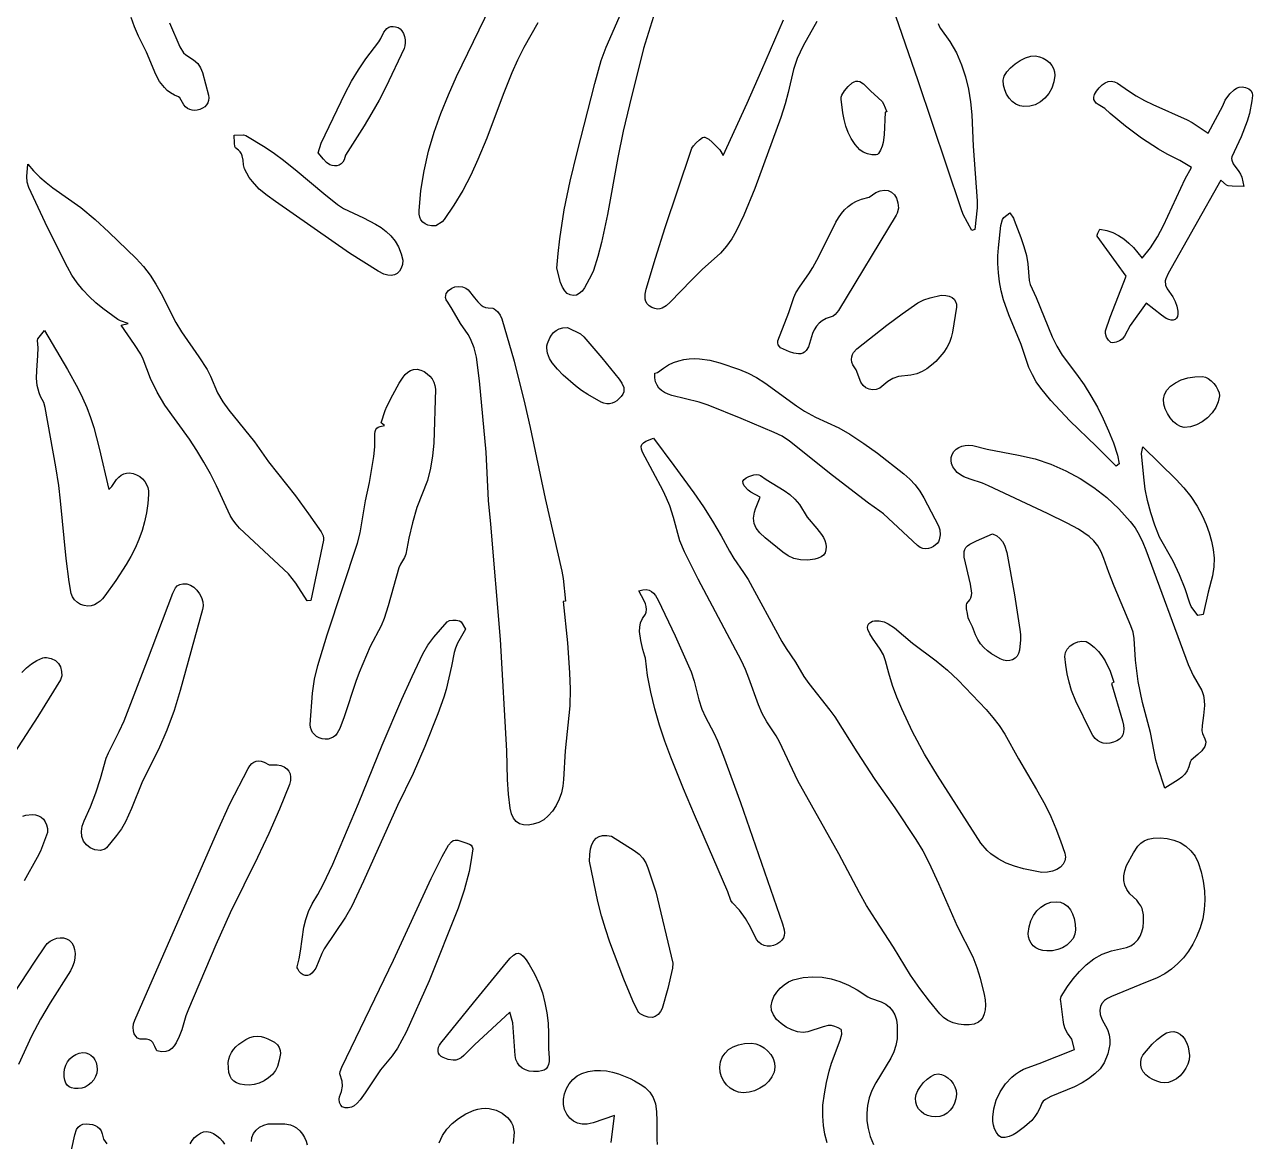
# Model space of a CAD drawing. Header units: centimetres. Extents: x 0 to 18.3, y -0.9 to 30.1.
# Drawn here: x 9.41 to 18.27, y 5.98 to 14.04 of the extents above; entities that cross this region are included whole.
import ezdxf

# ---------------------------------------------------------------- set-up
doc = ezdxf.new("R2010")
doc.units = ezdxf.units.CM
doc.layers.add('CUT', color=7, linetype='Continuous')

msp = doc.modelspace()

# ---------------------------------------------------------------- linework, layer by layer
at = {"layer": 'CUT'}
for points in [[(14.031405, 14.364876), (13.874409, 13.862472), (13.772872, 13.455965), (13.728088, 13.266858), (13.68859, 13.076756), (13.615395, 12.666325), (13.571312, 12.462838), (13.544359, 12.362159), (13.512972, 12.262431), (13.499966, 12.229912), (13.449408, 12.136568), (13.431836, 12.111961), (13.411867, 12.094508), (13.390364, 12.084237), (13.368185, 12.081176), (13.346193, 12.085352), (13.325249, 12.096794), (13.306213, 12.11553), (13.289946, 12.141588), (13.276912, 12.17411), (13.250557, 12.277931), (13.258613, 12.384658), (13.270164, 12.490517), (13.302569, 12.700002), (13.345409, 12.907129), (13.396322, 13.112637), (13.523517, 13.611301), (13.570629, 13.776076), (13.604926, 13.873876), (13.860543, 14.456474)], [(16.002007, 14.04332), (16.007946, 14.024755), (16.017225, 14.006852), (16.08584, 13.912674), (16.132758, 13.831038), (16.170075, 13.746507), (16.198773, 13.659312), (16.219837, 13.569687), (16.234249, 13.477864), (16.242995, 13.384075), (16.253108, 13.157675), (16.283278, 12.765205), (16.282748, 12.713618), (16.26509, 12.558088), (16.243562, 12.551272), (16.182564, 12.665881), (16.16624, 12.70548), (15.85605, 13.630217), (15.651172, 14.231)], [(13.113364, 14.048303), (13.061108, 13.960658), (13.011901, 13.87125), (12.966053, 13.77993), (12.923871, 13.686552), (12.861425, 13.530881), (12.743797, 13.216457), (12.680321, 13.061284), (12.628052, 12.948892), (12.5702, 12.838977), (12.506527, 12.732131), (12.436792, 12.628948), (12.421164, 12.612399), (12.375335, 12.582909), (12.344981, 12.584121), (12.319359, 12.589435), (12.298309, 12.598573), (12.28167, 12.61126), (12.269283, 12.627218), (12.260986, 12.646173), (12.25662, 12.667846), (12.256023, 12.691962), (12.268761, 12.8383), (12.29181, 12.981483), (12.324145, 13.121832), (12.364743, 13.259669), (12.41258, 13.395314), (12.466632, 13.529089), (12.525875, 13.661317), (12.769971, 14.166393)], [(10.454959, 14.048058), (10.530001, 13.875533), (10.556404, 13.833098), (10.571931, 13.81707), (10.628963, 13.782651), (10.657936, 13.755065), (10.678508, 13.72399), (10.692832, 13.690319), (10.736341, 13.527145), (10.738157, 13.507631), (10.736214, 13.489257), (10.730641, 13.47228), (10.721566, 13.456958), (10.709117, 13.443547), (10.693422, 13.432306), (10.67461, 13.42349), (10.655255, 13.417981), (10.636503, 13.415931), (10.618515, 13.417307), (10.60145, 13.422075), (10.585468, 13.430202), (10.570727, 13.441654), (10.557387, 13.4564), (10.52816, 13.508023), (10.520354, 13.514109), (10.489719, 13.527482), (10.462601, 13.543297), (10.438662, 13.561316), (10.417566, 13.581301), (10.382557, 13.626217), (10.354882, 13.676144), (10.288929, 13.836963), (10.230519, 13.952346), (10.202616, 14.018683), (10.179057, 14.086588)], [(15.125899, 14.058418), (15.026625, 13.881778), (14.983775, 13.790666), (14.957074, 13.711248), (14.919458, 13.545826), (14.897802, 13.463948), (14.865346, 13.366099), (14.677361, 12.853989), (14.598133, 12.661444), (14.543562, 12.544713), (14.511399, 12.489029), (14.474346, 12.435969), (14.431174, 12.386158), (14.298359, 12.268667), (14.220116, 12.19205), (14.067703, 12.034016), (14.03899, 12.007391), (14.008811, 11.988912), (13.99248, 11.984185), (13.974954, 11.983245), (13.955956, 11.986673), (13.935209, 11.995054), (13.915472, 12.007557), (13.901254, 12.02176), (13.89189, 12.037393), (13.886713, 12.054189), (13.886256, 12.090194), (13.894554, 12.127625), (13.961198, 12.350257), (14.031005, 12.571923), (14.215413, 13.123634), (14.22449, 13.143019), (14.236158, 13.160115), (14.256037, 13.182339), (14.27871, 13.204461), (14.300528, 13.220355), (14.309977, 13.224051), (14.317842, 13.223892), (14.34534, 13.209567), (14.370574, 13.188527), (14.42456, 13.133238), (14.450352, 13.090638), (14.622656, 13.46851), (14.729454, 13.709108), (14.884087, 14.069098)], [(9.389527, 9.362248), (9.421897, 9.394747), (9.458574, 9.423891), (9.498254, 9.448354), (9.539639, 9.466811), (9.552569, 9.469459), (9.567464, 9.469242), (9.600039, 9.461597), (9.63114, 9.446653), (9.654541, 9.427187), (9.668364, 9.401729), (9.676087, 9.369098), (9.676536, 9.336063), (9.668535, 9.309393), (9.50376, 9.043509), (9.161205, 8.51606)], [(9.396448, 8.325247), (9.41717, 8.331751), (9.463102, 8.337025), (9.487145, 8.33481), (9.509069, 8.32809), (9.528496, 8.317118), (9.545044, 8.302144), (9.558333, 8.28342), (9.567982, 8.261197), (9.573611, 8.235728), (9.574838, 8.207262), (9.5235, 8.073047), (9.50067, 8.0268), (9.405375, 7.858119)], [(9.279203, 6.963063), (9.484486, 7.278914), (9.554715, 7.382996), (9.57291, 7.404902), (9.594081, 7.422456), (9.617287, 7.435541), (9.641587, 7.44404), (9.666039, 7.447834), (9.689703, 7.446807), (9.711637, 7.440842), (9.7309, 7.429821), (9.748849, 7.411534), (9.761948, 7.388741), (9.770213, 7.362374), (9.773665, 7.333365), (9.772321, 7.302647), (9.7662, 7.271151), (9.755319, 7.239811), (9.739699, 7.209558), (9.592987, 6.977221), (9.522643, 6.859568), (9.459398, 6.73856), (9.365396, 6.532767)], [(15.199806, 5.967555), (15.183978, 6.02978), (15.1734, 6.093668), (15.167964, 6.159071), (15.169874, 6.240556), (15.180513, 6.322524), (15.196576, 6.404328), (15.21476, 6.48532), (15.231006, 6.541949), (15.29472, 6.708653), (15.305107, 6.752786), (15.304114, 6.780274), (15.30077, 6.785109), (15.280148, 6.798147), (15.256231, 6.807913), (15.2312, 6.813333), (15.207234, 6.81333), (15.170288, 6.805629), (15.061288, 6.768507), (15.025929, 6.763761), (14.986396, 6.768843), (14.945151, 6.782285), (14.904657, 6.802621), (14.867378, 6.828382), (14.835777, 6.858102), (14.812317, 6.890312), (14.79946, 6.923544), (14.797313, 6.956654), (14.80335, 6.990307), (14.816559, 7.023418), (14.835929, 7.054901), (14.860448, 7.083668), (14.889104, 7.108635), (14.920886, 7.128715), (14.954783, 7.142821), (15.02691, 7.160062), (15.096518, 7.166708), (15.163865, 7.163633), (15.229204, 7.151712), (15.292793, 7.131818), (15.354888, 7.104826), (15.415743, 7.07161), (15.493685, 7.021775), (15.512923, 7.011997), (15.591043, 6.985301), (15.623585, 6.968574), (15.650812, 6.947327), (15.672623, 6.921372), (15.688917, 6.890523), (15.699592, 6.854592), (15.704549, 6.813392), (15.704693, 6.717335), (15.696517, 6.669819), (15.680881, 6.623771), (15.659512, 6.578773), (15.551176, 6.40091), (15.523619, 6.346095), (15.503522, 6.29139), (15.490792, 6.236642), (15.485333, 6.181695), (15.487053, 6.126395), (15.495857, 6.070586), (15.511652, 6.014115), (15.534343, 5.956825)], [(13.641013, 5.969667), (13.665242, 6.165241), (13.510931, 6.11099), (13.469092, 6.103328), (13.431484, 6.102878), (13.398059, 6.109658), (13.368767, 6.123689), (13.343558, 6.14499), (13.322382, 6.173583), (13.305191, 6.209486), (13.296725, 6.244627), (13.29651, 6.28231), (13.303876, 6.320878), (13.318154, 6.358677), (13.338677, 6.39405), (13.364776, 6.425342), (13.395782, 6.450897), (13.431025, 6.469059), (13.475922, 6.482504), (13.52064, 6.489574), (13.565042, 6.49087), (13.608991, 6.486995), (13.652348, 6.478552), (13.694977, 6.466144), (13.777499, 6.431845), (13.809935, 6.415344), (13.863979, 6.383365), (13.886002, 6.367248), (13.921083, 6.333163), (13.945593, 6.294478), (13.961188, 6.248636), (13.969524, 6.193082), (13.972257, 6.125259), (13.970637, 5.994054), (13.973355, 5.955)], [(12.399616, 5.967776), (12.424807, 6.019799), (12.456646, 6.066549), (12.495251, 6.108115), (12.540739, 6.144584), (12.593227, 6.176045), (12.652832, 6.202586), (12.679797, 6.211007), (12.706875, 6.215937), (12.733784, 6.217557), (12.760242, 6.216051), (12.810669, 6.204389), (12.855897, 6.182409), (12.893663, 6.151572), (12.909041, 6.133288), (12.921705, 6.113337), (12.931373, 6.091901), (12.937761, 6.069164), (12.940588, 6.045307), (12.935351, 5.963176)], [(9.729309, 5.829441), (9.772391, 6.024791), (9.784595, 6.064233), (9.794825, 6.080475), (9.809294, 6.093268), (9.829115, 6.101766), (9.855402, 6.105122), (9.899624, 6.100651), (9.918822, 6.094074), (9.935687, 6.084257), (9.949928, 6.070939), (9.961253, 6.053862), (9.969369, 6.032765), (9.977702, 5.99547), (10.002325, 5.961096)], [(10.602964, 5.96065), (10.617127, 5.984149), (10.635005, 6.005485), (10.655612, 6.023644), (10.677961, 6.037613), (10.701063, 6.046379), (10.723932, 6.048929), (10.747534, 6.044623), (10.771892, 6.034334), (10.795754, 6.019267), (10.817863, 6.000629), (10.836966, 5.979628), (10.851808, 5.957469)], [(11.045619, 5.977132), (11.048611, 6.006481), (11.060404, 6.034196), (11.079551, 6.05908), (11.104607, 6.079932), (11.134127, 6.095554), (11.166666, 6.104745), (11.286163, 6.105278), (11.32844, 6.097652), (11.349394, 6.088772), (11.370196, 6.07526), (11.394495, 6.053584), (11.414034, 6.030404), (11.429136, 6.005893), (11.440127, 5.980221), (11.447329, 5.95356)]]:
    msp.add_lwpolyline(points, dxfattribs=at)
for points in [[(12.001728, 13.980831), (12.012025, 13.996616), (12.023701, 14.008722), (12.036807, 14.017159), (12.051393, 14.021937), (12.06751, 14.023066), (12.08521, 14.020555), (12.104544, 14.014414), (12.119311, 14.005007), (12.131908, 13.990141), (12.142071, 13.971209), (12.149533, 13.949601), (12.154028, 13.926708), (12.155288, 13.903919), (12.153049, 13.882627), (12.147043, 13.864221), (12.015288, 13.583432), (11.968056, 13.491646), (11.914775, 13.397963), (11.858778, 13.305754), (11.724816, 13.093007), (11.714153, 13.060939), (11.704423, 13.043809), (11.692242, 13.031003), (11.678101, 13.022313), (11.662492, 13.01753), (11.645905, 13.016444), (11.628831, 13.018846), (11.61176, 13.024527), (11.586415, 13.041122), (11.56466, 13.064226), (11.52721, 13.111564), (11.549173, 13.180447), (11.723012, 13.542192), (11.768419, 13.62675), (11.817287, 13.709391), (11.870627, 13.789553), (11.96507, 13.912048), (11.980556, 13.936101)], [(16.472784, 13.59951), (16.470784, 13.634665), (16.478143, 13.663804), (16.496434, 13.694439), (16.523282, 13.724781), (16.556312, 13.753038), (16.593146, 13.777422), (16.63141, 13.796141), (16.668728, 13.807406), (16.702724, 13.809427), (16.731459, 13.803872), (16.758274, 13.793614), (16.782521, 13.779299), (16.803556, 13.761573), (16.820733, 13.741082), (16.833405, 13.718471), (16.840928, 13.694386), (16.842657, 13.669473), (16.835733, 13.622066), (16.820975, 13.578263), (16.799307, 13.539001), (16.771657, 13.50522), (16.738949, 13.477856), (16.702111, 13.457849), (16.662068, 13.446136), (16.619746, 13.443656), (16.589923, 13.449307), (16.561753, 13.46215), (16.53601, 13.481193), (16.513468, 13.505443), (16.4949, 13.533907), (16.481081, 13.565594)], [(15.373525, 13.212827), (15.351582, 13.256683), (15.334582, 13.302548), (15.321779, 13.349968), (15.312428, 13.398488), (15.301104, 13.497007), (15.302176, 13.511666), (15.307187, 13.527145), (15.326232, 13.558933), (15.352653, 13.589108), (15.380862, 13.61441), (15.394205, 13.62277), (15.407799, 13.627015), (15.421501, 13.627476), (15.435168, 13.624486), (15.461824, 13.609477), (15.51227, 13.557471), (15.56931, 13.507768), (15.596108, 13.481352), (15.607599, 13.464776), (15.631904, 13.405924), (15.619811, 13.403238), (15.611457, 13.239747), (15.605074, 13.185807), (15.5979, 13.157929), (15.585601, 13.129135), (15.570314, 13.106133), (15.562218, 13.0989), (15.554175, 13.09563), (15.523321, 13.095631), (15.490636, 13.102391), (15.45998, 13.115104), (15.435216, 13.132966), (15.401154, 13.171437)], [(18.243318, 13.573034), (18.258391, 13.55958), (18.26638, 13.543114), (18.26893, 13.524692), (18.264301, 13.486195), (18.246965, 13.395047), (18.229859, 13.338252), (18.187561, 13.226306), (18.119363, 13.082005), (18.117477, 13.070383), (18.119327, 13.056958), (18.12979, 13.031274), (18.17151, 12.97644), (18.183183, 12.957157), (18.191467, 12.935962), (18.207645, 12.868191), (18.121921, 12.869005), (18.093724, 12.871818), (18.08219, 12.876543), (18.040049, 12.91402), (17.660637, 12.239432), (17.643369, 12.201892), (17.63973, 12.186288), (17.641022, 12.156883), (17.652681, 12.12854), (17.693978, 12.070615), (17.710666, 12.037845), (17.722972, 12.003076), (17.730364, 11.968037), (17.731263, 11.946867), (17.727914, 11.929746), (17.720803, 11.91675), (17.710417, 11.907955), (17.69724, 11.903436), (17.681761, 11.903268), (17.664464, 11.907526), (17.645835, 11.916286), (17.612116, 11.938317), (17.501559, 12.026712), (17.386758, 11.864422), (17.345169, 11.788612), (17.327854, 11.767069), (17.309071, 11.753743), (17.28542, 11.743481), (17.262535, 11.738706), (17.246054, 11.741839), (17.229447, 11.758567), (17.215625, 11.78177), (17.20752, 11.806354), (17.208065, 11.827223), (17.242722, 11.924782), (17.358171, 12.220482), (17.147728, 12.508438), (17.147485, 12.517295), (17.153053, 12.530324), (17.168596, 12.560198), (17.217601, 12.551108), (17.262278, 12.535929), (17.303246, 12.515266), (17.341128, 12.489726), (17.376544, 12.459915), (17.410116, 12.426437), (17.474208, 12.350909), (17.532558, 12.425387), (17.582663, 12.503965), (17.626632, 12.585638), (17.783386, 12.923151), (17.828347, 13.005204), (17.745596, 13.05408), (17.653496, 13.101398), (17.59037, 13.137111), (17.468941, 13.215505), (17.353084, 13.301983), (17.241775, 13.395097), (17.204603, 13.429613), (17.156082, 13.458654), (17.141971, 13.469717), (17.131353, 13.482115), (17.125197, 13.49633), (17.124475, 13.512842), (17.130159, 13.532131), (17.143218, 13.554678), (17.163604, 13.580503), (17.184612, 13.600745), (17.206153, 13.615285), (17.228137, 13.624004), (17.250476, 13.626786), (17.27308, 13.62351), (17.29586, 13.614059), (17.373567, 13.557075), (17.430981, 13.520928), (17.490415, 13.488776), (17.551315, 13.45952), (17.798478, 13.349463), (17.834408, 13.329626), (17.948915, 13.253451), (18.054758, 13.450244), (18.072119, 13.489882), (18.106344, 13.536929), (18.13719, 13.566176), (18.154766, 13.576702), (18.174156, 13.583444), (18.195644, 13.585614), (18.219514, 13.582423)], [(11.754443, 12.386208), (11.220083, 12.75888), (11.159041, 12.802295), (11.102333, 12.849517), (11.05235, 12.903255), (11.030628, 12.933415), (10.996572, 12.994729), (10.987952, 13.024131), (10.985726, 13.058057), (10.979801, 13.089455), (10.973754, 13.104002), (10.964746, 13.117671), (10.952099, 13.13038), (10.929846, 13.147592), (10.926444, 13.156415), (10.923619, 13.180976), (10.922118, 13.237311), (10.98827, 13.240305), (11.006379, 13.234643), (11.145014, 13.150366), (11.212546, 13.105548), (11.277806, 13.057812), (11.375794, 12.978875), (11.568413, 12.816681), (11.666631, 12.738068), (11.71007, 12.709816), (11.853811, 12.642561), (11.940278, 12.596932), (11.980874, 12.571373), (12.018641, 12.542866), (12.052775, 12.510573), (12.082475, 12.473654), (12.106936, 12.431273), (12.125356, 12.382589), (12.137885, 12.336442), (12.135094, 12.305421), (12.127212, 12.278897), (12.114755, 12.257256), (12.09824, 12.240884), (12.078183, 12.230166), (12.055101, 12.225488), (12.029511, 12.227236), (12.001929, 12.235795), (11.959475, 12.256699)], [(10.893009, 10.494808), (10.794684, 10.707084), (10.749722, 10.793635), (10.702059, 10.8786), (10.651656, 10.961999), (10.598474, 11.043853), (10.420736, 11.291153), (10.365213, 11.384015), (10.317648, 11.482144), (10.264517, 11.622718), (10.246738, 11.658246), (10.203236, 11.727265), (10.105733, 11.866104), (10.15683, 11.87842), (10.099982, 11.898775), (10.080811, 11.909264), (9.973032, 11.987236), (9.922391, 12.029498), (9.874445, 12.074362), (9.829591, 12.122142), (9.788223, 12.173152), (9.75074, 12.227704), (9.717538, 12.286114), (9.575, 12.571218), (9.439639, 12.859717), (9.428733, 12.897848), (9.426057, 12.939616), (9.432176, 13.02784), (9.473922, 12.979826), (9.518473, 12.936043), (9.565274, 12.895661), (9.613769, 12.85785), (9.813605, 12.715708), (9.918254, 12.630424), (10.017553, 12.537936), (10.213009, 12.348489), (10.268078, 12.291041), (10.315499, 12.228918), (10.357076, 12.163224), (10.394614, 12.095063), (10.501045, 11.886827), (10.540476, 11.819846), (10.666674, 11.638846), (10.725329, 11.546806), (10.750245, 11.499173), (10.8018, 11.379648), (10.839374, 11.314828), (10.881981, 11.254166), (11.068623, 11.025665), (11.169851, 10.880368), (11.362915, 10.635893), (11.45694, 10.506932), (11.548124, 10.375919), (11.562335, 10.346353), (11.56571, 10.330306), (11.565228, 10.315349), (11.473238, 9.880318), (11.447531, 9.878252), (11.365624, 10.004662), (11.313498, 10.072519), (10.960639, 10.402485), (10.935267, 10.430461), (10.912635, 10.461576)], [(15.141654, 11.880846), (15.12208, 11.858883), (15.106147, 11.83412), (15.09344, 11.80697), (15.065276, 11.711462), (15.048387, 11.683471), (15.037384, 11.673072), (15.024538, 11.665448), (15.009743, 11.660882), (14.992896, 11.659658), (14.960177, 11.664358), (14.927587, 11.674896), (14.86425, 11.703959), (14.855131, 11.712311), (14.847588, 11.725794), (14.843224, 11.740616), (14.843643, 11.752987), (14.922738, 11.957747), (14.959057, 12.067345), (14.975164, 12.101559), (15.004534, 12.147571), (15.068943, 12.236372), (15.097849, 12.282585), (15.140373, 12.36354), (15.262687, 12.609341), (15.281654, 12.641947), (15.302778, 12.672077), (15.326256, 12.699455), (15.352286, 12.723806), (15.381066, 12.744855), (15.412793, 12.762326), (15.447665, 12.775944), (15.502717, 12.791539), (15.55099, 12.823673), (15.5828, 12.836597), (15.612909, 12.841169), (15.64053, 12.837725), (15.664879, 12.826601), (15.685167, 12.808131), (15.700611, 12.782652), (15.710422, 12.750499), (15.713815, 12.712007), (15.705366, 12.67494), (15.698756, 12.660493), (15.282477, 11.973376), (15.25787, 11.944062), (15.242496, 11.932696), (15.193383, 11.914724), (15.165283, 11.899597)], [(16.599692, 11.727744), (16.512033, 11.942023), (16.472169, 12.050477), (16.455167, 12.11373), (16.443733, 12.17892), (16.436533, 12.245038), (16.432233, 12.311074), (16.432184, 12.367892), (16.436322, 12.424926), (16.454172, 12.585992), (16.466574, 12.630495), (16.475687, 12.643847), (16.51749, 12.677492), (16.543891, 12.639259), (16.550403, 12.625666), (16.598409, 12.49894), (16.620513, 12.43504), (16.63907, 12.370263), (16.64787, 12.310407), (16.657291, 12.189054), (16.664015, 12.161047), (16.707124, 12.066076), (16.822941, 11.783967), (16.856583, 11.715664), (16.895414, 11.649826), (16.999301, 11.512521), (17.053535, 11.435556), (17.103809, 11.356379), (17.150135, 11.275022), (17.192528, 11.191518), (17.231, 11.1059), (17.265565, 11.018201), (17.296237, 10.928453), (17.308003, 10.866857), (17.285152, 10.849528), (17.140569, 10.99489), (16.951285, 11.176348), (16.813128, 11.323593), (16.74139, 11.41207), (16.709336, 11.459162), (16.680738, 11.50891), (16.656279, 11.56188)], [(13.243531, 8.401614), (13.217465, 8.361086), (13.187753, 8.326215), (13.155065, 8.298605), (13.120072, 8.279862), (13.07946, 8.266965), (13.042574, 8.260942), (13.009637, 8.26202), (12.980872, 8.270423), (12.956504, 8.286379), (12.936756, 8.310114), (12.921852, 8.341855), (12.912016, 8.381826), (12.899842, 8.484444), (12.894201, 8.588127), (12.887678, 8.796296), (12.842781, 9.599091), (12.772212, 10.432157), (12.755769, 10.602383), (12.738714, 10.951302), (12.690612, 11.466646), (12.668915, 11.636266), (12.652367, 11.70417), (12.626244, 11.769156), (12.608647, 11.800405), (12.554012, 11.879408), (12.493959, 11.982128), (12.461995, 12.032155), (12.451764, 12.050432), (12.447184, 12.067122), (12.447408, 12.082245), (12.451587, 12.095817), (12.468426, 12.118388), (12.490921, 12.134981), (12.513541, 12.143223), (12.540326, 12.145498), (12.567846, 12.142578), (12.59267, 12.135237), (12.610486, 12.122989), (12.655037, 12.064412), (12.678622, 12.036545), (12.703925, 12.012093), (12.718603, 12.002583), (12.735368, 11.995647), (12.754773, 11.99186), (12.787062, 11.990294), (12.797903, 11.984853), (12.820614, 11.965254), (12.840662, 11.939188), (12.853198, 11.912847), (12.940524, 11.606399), (13.019829, 11.297853), (13.058189, 11.128291), (13.165399, 10.617711), (13.286317, 10.093255), (13.29563, 10.039405), (13.31244, 9.875484), (13.295466, 9.873943), (13.325771, 9.57573), (13.341688, 9.358131), (13.345146, 9.240038), (13.342556, 9.121826), (13.309809, 8.796194), (13.297921, 8.588204), (13.293146, 8.541094), (13.282042, 8.493223), (13.26528, 8.446195)], [(16.041761, 11.671676), (15.984466, 11.60583), (15.953426, 11.577505), (15.920289, 11.552936), (15.884678, 11.532642), (15.846216, 11.51714), (15.804526, 11.506949), (15.715085, 11.497026), (15.674987, 11.483125), (15.638086, 11.461295), (15.579495, 11.413537), (15.5541, 11.403123), (15.528375, 11.400285), (15.503348, 11.404601), (15.480044, 11.415651), (15.459493, 11.433015), (15.442721, 11.456273), (15.409526, 11.543982), (15.386258, 11.580655), (15.378975, 11.6002), (15.376328, 11.619312), (15.377774, 11.637658), (15.382774, 11.654904), (15.390784, 11.670714), (15.413672, 11.696693), (15.630476, 11.867584), (15.741479, 11.949634), (15.854429, 12.028809), (15.896877, 12.05055), (15.942371, 12.06454), (16.023876, 12.083485), (16.055684, 12.081142), (16.081628, 12.075447), (16.102, 12.066416), (16.117095, 12.054068), (16.127205, 12.038417), (16.132623, 12.019481), (16.133643, 11.997276), (16.105058, 11.816813), (16.09538, 11.778995), (16.082299, 11.742036), (16.064773, 11.706182)], [(10.072499, 10.754399), (10.088037, 10.770732), (10.105151, 10.784035), (10.123952, 10.793798), (10.144554, 10.799509), (10.167069, 10.800656), (10.19161, 10.796727), (10.217497, 10.787639), (10.240256, 10.774869), (10.259743, 10.758851), (10.275815, 10.740014), (10.288328, 10.718792), (10.297141, 10.695616), (10.302108, 10.670917), (10.303089, 10.645127), (10.297983, 10.579497), (10.28822, 10.513882), (10.274178, 10.448973), (10.256234, 10.385463), (10.233131, 10.320993), (10.205754, 10.258747), (10.174759, 10.198406), (10.140797, 10.13965), (10.066588, 10.025617), (9.988356, 9.914091), (9.971964, 9.89347), (9.953749, 9.875607), (9.933842, 9.860961), (9.912374, 9.849985), (9.889478, 9.843136), (9.865286, 9.84087), (9.839928, 9.843641), (9.813538, 9.851906), (9.791071, 9.865139), (9.770079, 9.884518), (9.753585, 9.907249), (9.744612, 9.930536), (9.730712, 10.014459), (9.709712, 10.183556), (9.669023, 10.599423), (9.655366, 10.709341), (9.634257, 10.846084), (9.558032, 11.273522), (9.546807, 11.309802), (9.523971, 11.35209), (9.512999, 11.37829), (9.49965, 11.431422), (9.495239, 11.485316), (9.496733, 11.539714), (9.505315, 11.648986), (9.506339, 11.703344), (9.501145, 11.757173), (9.504202, 11.769431), (9.552288, 11.828916), (9.717591, 11.548287), (9.793361, 11.411645), (9.827332, 11.342554), (9.857859, 11.272306), (9.884345, 11.201003), (9.907472, 11.128354), (9.946587, 10.980224), (10.016836, 10.681077), (10.038582, 10.704177)], [(13.682638, 11.322256), (13.665684, 11.311614), (13.647849, 11.304089), (13.629213, 11.300037), (13.609854, 11.299808), (13.589852, 11.303758), (13.569286, 11.312238), (13.474205, 11.365979), (13.42858, 11.395955), (13.385057, 11.428461), (13.295151, 11.50707), (13.253754, 11.550009), (13.216134, 11.59566), (13.197272, 11.627174), (13.183344, 11.66403), (13.177047, 11.701254), (13.177603, 11.718449), (13.181078, 11.733871), (13.198887, 11.775256), (13.211214, 11.79536), (13.226433, 11.813747), (13.244999, 11.829424), (13.267369, 11.841396), (13.294001, 11.84867), (13.325349, 11.850253), (13.41979, 11.803605), (13.445227, 11.782541), (13.574388, 11.632503), (13.698801, 11.478254), (13.719296, 11.449124), (13.732164, 11.418085), (13.734064, 11.401944), (13.732047, 11.385439), (13.725445, 11.368606), (13.713587, 11.351482)], [(14.568708, 11.547856), (14.631073, 11.521209), (14.691139, 11.488416), (14.749498, 11.450971), (14.977729, 11.284533), (15.03645, 11.246226), (15.116897, 11.202886), (15.283641, 11.125796), (15.363346, 11.081502), (15.463968, 11.014431), (15.562263, 10.94365), (15.754168, 10.795565), (15.797149, 10.757055), (15.834829, 10.714669), (15.868174, 10.669145), (15.898153, 10.62122), (16.003734, 10.42026), (16.013195, 10.389881), (16.014789, 10.353559), (16.008663, 10.318697), (16.002751, 10.304126), (15.994963, 10.292695), (15.96647, 10.269397), (15.949268, 10.260791), (15.930714, 10.255194), (15.91127, 10.253342), (15.8914, 10.25597), (15.871568, 10.263815), (15.852235, 10.27761), (15.607052, 10.505712), (15.581369, 10.526329), (15.499292, 10.582707), (15.237788, 10.783453), (14.927556, 11.031253), (14.874966, 11.06557), (14.818385, 11.093203), (14.580618, 11.193694), (14.340946, 11.289279), (14.276991, 11.310584), (14.080039, 11.360944), (14.051851, 11.369972), (14.026709, 11.381553), (14.004903, 11.395986), (13.986721, 11.413568), (13.972451, 11.434596), (13.962381, 11.45937), (13.956799, 11.488186), (13.955995, 11.521342), (13.97616, 11.526386), (14.018816, 11.557845), (14.055107, 11.580051), (14.091785, 11.597414), (14.128771, 11.610297), (14.16599, 11.619065), (14.203365, 11.62408), (14.240817, 11.625706), (14.278271, 11.624308), (14.352875, 11.61389), (14.42656, 11.595736)], [(12.292916, 11.5318), (12.314885, 11.517203), (12.333829, 11.499385), (12.34951, 11.478865), (12.361692, 11.456166), (12.37014, 11.431807), (12.374615, 11.40631), (12.361362, 11.01559), (12.353046, 10.925069), (12.338447, 10.835452), (12.31541, 10.747065), (12.239233, 10.552146), (12.207408, 10.441575), (12.182505, 10.329252), (12.160724, 10.215902), (12.151402, 10.190787), (12.120853, 10.142757), (12.109275, 10.117584), (12.032533, 9.841053), (12.003984, 9.749912), (11.982491, 9.698358), (11.903117, 9.548516), (11.822877, 9.360052), (11.798855, 9.296189), (11.714928, 9.042093), (11.68468, 8.958292), (11.664775, 8.922394), (11.651455, 8.907632), (11.636033, 8.895576), (11.618616, 8.88666), (11.599309, 8.881322), (11.57822, 8.879995), (11.555456, 8.883117), (11.533744, 8.890244), (11.515169, 8.900518), (11.499733, 8.913552), (11.487441, 8.928958), (11.478294, 8.946349), (11.472297, 8.965337), (11.469452, 8.985536), (11.487398, 9.211283), (11.501555, 9.312537), (11.524291, 9.411254), (11.592583, 9.632862), (11.810566, 10.293939), (11.830001, 10.369001), (11.869756, 10.600018), (11.898371, 10.731558), (11.929118, 10.918737), (11.936503, 10.990185), (11.93562, 11.082806), (11.937945, 11.100009), (11.942996, 11.11325), (11.950689, 11.123175), (11.960941, 11.130432), (11.973665, 11.135669), (12.006199, 11.142672), (11.983034, 11.163603), (12.010788, 11.251589), (12.022379, 11.279829), (12.065236, 11.365026), (12.111684, 11.448411), (12.13977, 11.492161), (12.155901, 11.511532), (12.173781, 11.527879), (12.193679, 11.540182), (12.215862, 11.547424), (12.240599, 11.548588), (12.268159, 11.542655)], [(17.854364, 11.49557), (17.909058, 11.49718), (17.929374, 11.492802), (17.950448, 11.482048), (17.971159, 11.466219), (17.990388, 11.446617), (18.007015, 11.424544), (18.019919, 11.401301), (18.027981, 11.37819), (18.03008, 11.356514), (18.021994, 11.313893), (18.004025, 11.272502), (17.977757, 11.233763), (17.944775, 11.199098), (17.906663, 11.169931), (17.865004, 11.147682), (17.821384, 11.133774), (17.777385, 11.12963), (17.750578, 11.135187), (17.723812, 11.149388), (17.698202, 11.170733), (17.674867, 11.197721), (17.654924, 11.228851), (17.63949, 11.262624), (17.629682, 11.297538), (17.626619, 11.332094), (17.633205, 11.366302), (17.650662, 11.398191), (17.677657, 11.42698), (17.712858, 11.451892), (17.754931, 11.472147), (17.802544, 11.486966)], [(14.904833, 9.534649), (14.971996, 9.436327), (15.032432, 9.331678), (15.066801, 9.280934), (15.219488, 9.089472), (15.255933, 9.040337), (15.414417, 8.787672), (15.543567, 8.588951), (15.688593, 8.384722), (15.840181, 8.155932), (15.889415, 8.074297), (15.93402, 7.990432), (16.003398, 7.838213), (16.137089, 7.531497), (16.251298, 7.30877), (16.279978, 7.233128), (16.303275, 7.156535), (16.334162, 7.037708), (16.339804, 6.998404), (16.341583, 6.961446), (16.339481, 6.927567), (16.333477, 6.897495), (16.323553, 6.871961), (16.309688, 6.851694), (16.291863, 6.837426), (16.260844, 6.824894), (16.225307, 6.818543), (16.186956, 6.818156), (16.147494, 6.823517), (16.108625, 6.834411), (16.072053, 6.850624), (16.039479, 6.871938), (16.012609, 6.898138), (15.939181, 6.988875), (15.868278, 7.081468), (15.801624, 7.177405), (15.680024, 7.380458), (15.548222, 7.579559), (15.484644, 7.68051), (15.432576, 7.772391), (15.284387, 8.052859), (14.988339, 8.579686), (14.857394, 8.860408), (14.831976, 8.904342), (14.764222, 9.004505), (14.731885, 9.065526), (14.704602, 9.128326), (14.635231, 9.320674), (14.610316, 9.38386), (14.581531, 9.44546), (14.269909, 10.0341), (14.16974, 10.232114), (14.137568, 10.312017), (14.090482, 10.480346), (14.064379, 10.563643), (14.041996, 10.617903), (14.016139, 10.670906), (13.867587, 10.951284), (13.86057, 10.972752), (13.859106, 10.99086), (13.863529, 11.006195), (13.874171, 11.019342), (13.891367, 11.030885), (13.946749, 11.051506), (14.093462, 10.85532), (14.23751, 10.656858), (14.306721, 10.555561), (14.373089, 10.45224), (14.435891, 10.346411), (14.4944, 10.237589), (14.525652, 10.184658), (14.597635, 10.083587), (14.630865, 10.031469), (14.873528, 9.585098)], [(17.391567, 9.697477), (17.270747, 9.984328), (17.231761, 10.083429), (17.197006, 10.183858), (17.177731, 10.232122), (17.152907, 10.273985), (17.123315, 10.31032), (17.08973, 10.341997), (17.052931, 10.36989), (17.013695, 10.39487), (16.931026, 10.439581), (16.790924, 10.50944), (16.365293, 10.708474), (16.321357, 10.726265), (16.231117, 10.756709), (16.186885, 10.77396), (16.161376, 10.787838), (16.139451, 10.805044), (16.121434, 10.824783), (16.107646, 10.846261), (16.09841, 10.868683), (16.094047, 10.891255), (16.094881, 10.913182), (16.101234, 10.93367), (16.114281, 10.955239), (16.130729, 10.9725), (16.150228, 10.985559), (16.17243, 10.99452), (16.196985, 10.99949), (16.223545, 11.000574), (16.25176, 10.997878), (16.355335, 10.973307), (16.58049, 10.929895), (16.700226, 10.90173), (16.8144, 10.864071), (16.923096, 10.817144), (17.026397, 10.761174), (17.124388, 10.696388), (17.217153, 10.623013), (17.304775, 10.541275), (17.38734, 10.4514), (17.42202, 10.404808), (17.451846, 10.353785), (17.477543, 10.300088), (17.499837, 10.245478), (17.80598, 9.419317), (17.840359, 9.340332), (17.902699, 9.230766), (17.914838, 9.195354), (17.92106, 9.159669), (17.922602, 9.123744), (17.916585, 9.051317), (17.906672, 8.978352), (17.904773, 8.939559), (17.907403, 8.92093), (17.926223, 8.882427), (17.931591, 8.86203), (17.931105, 8.843639), (17.925726, 8.826884), (17.904151, 8.796794), (17.874574, 8.768786), (17.825737, 8.728103), (17.818601, 8.713206), (17.810973, 8.680239), (17.798093, 8.652034), (17.780413, 8.62757), (17.758379, 8.605824), (17.732442, 8.585774), (17.635702, 8.525582), (17.58586, 8.681288), (17.572715, 8.729687), (17.532879, 8.929212), (17.475206, 9.145259), (17.445208, 9.297421), (17.425479, 9.451311), (17.415624, 9.607224), (17.408059, 9.652484)], [(17.94997, 9.941174), (17.913909, 9.780027), (17.87506, 9.772524), (17.826972, 9.837884), (17.816558, 9.861342), (17.782867, 9.964866), (17.743492, 10.065492), (17.697107, 10.163477), (17.599169, 10.338814), (17.564111, 10.423929), (17.535465, 10.512103), (17.511481, 10.601016), (17.494982, 10.684515), (17.484672, 10.769565), (17.469243, 10.940887), (17.478598, 10.990558), (17.717698, 10.754526), (17.772719, 10.693852), (17.823621, 10.630217), (17.869298, 10.562474), (17.90864, 10.489475), (17.934722, 10.430026), (17.956741, 10.370012), (17.97401, 10.309359), (17.985843, 10.247993), (17.991553, 10.185838), (17.990451, 10.12282), (17.981851, 10.058866)], [(14.70633, 10.787308), (14.719645, 10.781361), (14.760385, 10.75259), (14.889108, 10.67454), (14.929984, 10.645764), (14.967746, 10.612851), (15.001132, 10.574147), (15.056463, 10.482938), (15.126111, 10.399794), (15.159609, 10.357195), (15.172593, 10.336027), (15.182841, 10.313467), (15.189803, 10.290334), (15.192926, 10.267452), (15.191659, 10.245641), (15.185451, 10.225724), (15.173749, 10.208521), (15.156004, 10.194853), (15.135036, 10.185379), (15.11184, 10.178637), (15.061176, 10.172586), (15.008831, 10.175174), (14.959621, 10.184875), (14.918252, 10.202858), (14.87933, 10.229793), (14.752721, 10.331852), (14.714135, 10.368025), (14.68769, 10.402237), (14.672791, 10.43687), (14.668844, 10.474306), (14.675255, 10.516924), (14.68216, 10.540922), (14.716775, 10.627237), (14.648418, 10.662459), (14.62962, 10.676128), (14.602148, 10.708127), (14.593453, 10.725879), (14.592141, 10.741365), (14.600546, 10.754753), (14.616284, 10.766586), (14.635677, 10.776425), (14.671419, 10.787748), (14.689383, 10.789172)], [(16.581488, 9.498849), (16.570464, 9.479515), (16.555751, 9.464373), (16.537997, 9.453639), (16.517849, 9.447532), (16.495955, 9.446267), (16.472963, 9.450062), (16.449521, 9.459134), (16.385043, 9.496545), (16.356024, 9.518201), (16.329639, 9.542301), (16.306254, 9.5692), (16.286235, 9.599256), (16.269946, 9.632825), (16.249362, 9.691844), (16.226321, 9.733402), (16.218497, 9.754985), (16.211703, 9.786239), (16.206209, 9.819463), (16.205706, 9.848785), (16.208479, 9.860146), (16.228659, 9.884687), (16.237988, 9.900889), (16.242835, 9.917003), (16.244168, 9.933095), (16.233657, 9.998583), (16.189616, 10.193514), (16.188285, 10.233524), (16.192439, 10.249061), (16.200339, 10.262583), (16.212384, 10.274813), (16.228973, 10.286475), (16.277385, 10.310983), (16.394075, 10.361555), (16.42356, 10.346507), (16.446909, 10.327663), (16.465021, 10.305656), (16.4788, 10.281114), (16.496968, 10.22695), (16.552906, 9.921843), (16.591659, 9.672524), (16.595318, 9.635231), (16.595742, 9.597333), (16.588174, 9.522157)], [(10.014023, 8.781625), (10.090844, 8.935217), (10.126367, 9.013243), (10.295729, 9.451288), (10.477895, 9.933465), (10.497426, 9.972121), (10.511091, 9.986977), (10.528633, 9.997348), (10.55101, 10.002109), (10.57918, 10.000133), (10.604991, 9.991416), (10.629426, 9.975752), (10.651527, 9.954556), (10.670332, 9.92924), (10.684883, 9.901218), (10.69422, 9.871903), (10.697383, 9.84271), (10.693411, 9.81505), (10.532641, 9.232238), (10.487371, 9.088181), (10.435913, 8.946132), (10.376187, 8.806767), (10.25919, 8.576438), (10.17936, 8.379805), (10.136055, 8.283142), (10.107131, 8.233364), (10.073035, 8.186141), (9.999007, 8.09523), (9.988231, 8.086494), (9.957675, 8.07649), (9.916676, 8.082081), (9.882165, 8.096147), (9.854636, 8.117487), (9.834583, 8.144898), (9.822498, 8.177178), (9.818876, 8.213125), (9.824211, 8.251537), (9.838995, 8.291212), (9.884008, 8.391102), (9.922483, 8.492916), (9.955885, 8.596616), (9.998337, 8.742321)], [(14.296077, 9.097249), (14.321912, 9.038804), (14.382304, 8.925178), (14.409206, 8.867031), (14.452434, 8.75688), (14.573934, 8.423207), (14.878853, 7.548035), (14.890576, 7.5035), (14.892131, 7.482951), (14.890178, 7.463684), (14.884238, 7.445801), (14.873833, 7.429404), (14.858485, 7.414595), (14.837717, 7.401476), (14.813898, 7.391725), (14.790157, 7.386938), (14.767001, 7.387021), (14.744944, 7.391876), (14.724495, 7.401408), (14.706164, 7.415521), (14.690463, 7.434119), (14.646345, 7.524041), (14.609854, 7.58714), (14.567015, 7.646005), (14.516414, 7.700234), (14.504986, 7.716169), (14.483714, 7.778065), (14.242985, 8.334607), (14.164194, 8.520727), (14.0718, 8.749604), (14.029179, 8.865133), (13.990183, 8.981741), (13.955741, 9.099693), (13.926783, 9.219252), (13.90424, 9.340684), (13.889041, 9.464252), (13.885687, 9.480101), (13.869364, 9.527252), (13.855989, 9.591853), (13.846671, 9.656222), (13.847288, 9.688156), (13.853423, 9.719837), (13.866579, 9.7512), (13.888256, 9.78218), (13.894847, 9.796731), (13.896449, 9.816087), (13.894299, 9.836953), (13.889635, 9.856036), (13.880255, 9.879144), (13.840101, 9.949819), (13.869031, 9.958722), (13.893831, 9.960421), (13.914944, 9.956035), (13.932816, 9.946685), (13.947891, 9.933492), (13.960612, 9.917577), (13.980771, 9.882065), (14.103806, 9.625419), (14.219013, 9.365288), (14.241483, 9.299672), (14.275274, 9.163754)], [(12.296537, 8.827772), (12.212773, 8.63274), (12.100821, 8.401919), (11.855424, 7.855054), (11.769786, 7.674657), (11.725064, 7.595121), (11.570035, 7.366451), (11.55292, 7.333397), (11.509734, 7.228977), (11.496322, 7.207779), (11.481674, 7.191732), (11.466195, 7.180859), (11.450287, 7.175187), (11.434355, 7.174738), (11.418802, 7.179538), (11.404032, 7.189611), (11.390446, 7.20498), (11.379561, 7.2223), (11.376181, 7.231191), (11.376156, 7.238869), (11.390708, 7.29468), (11.400554, 7.351295), (11.424032, 7.522982), (11.437234, 7.579829), (11.456821, 7.635989), (11.485012, 7.691162), (11.525282, 7.760627), (11.562936, 7.831719), (11.632278, 7.977539), (11.818659, 8.414929), (11.988027, 8.837247), (12.130694, 9.16898), (12.204795, 9.333577), (12.282184, 9.496554), (12.318391, 9.558463), (12.362034, 9.61676), (12.45879, 9.727065), (12.475029, 9.736352), (12.498337, 9.739949), (12.523987, 9.738902), (12.547254, 9.734256), (12.559335, 9.725763), (12.589571, 9.674198), (12.533109, 9.572282), (12.517971, 9.537972), (12.50816, 9.506195), (12.488777, 9.406941), (12.450947, 9.237609), (12.433785, 9.182797), (12.389655, 9.063862)], [(15.738592, 9.098098), (15.70403, 9.182607), (15.672803, 9.26859), (15.64527, 9.35617), (15.621791, 9.445474), (15.605744, 9.48817), (15.581485, 9.528936), (15.526737, 9.608823), (15.508434, 9.639123), (15.494725, 9.67051), (15.492289, 9.685752), (15.494235, 9.700235), (15.501644, 9.713616), (15.515592, 9.72555), (15.527819, 9.731062), (15.542464, 9.734139), (15.576102, 9.733846), (15.610689, 9.726394), (15.640409, 9.713504), (15.686745, 9.682326), (15.816969, 9.573938), (15.985963, 9.444548), (16.068381, 9.377885), (16.144985, 9.305676), (16.348576, 9.093356), (16.396376, 9.037382), (16.441303, 8.978876), (16.482539, 8.917149), (16.580432, 8.738884), (16.71161, 8.518071), (16.773589, 8.4058), (16.814399, 8.321451), (16.851353, 8.23504), (16.884875, 8.147161), (16.915393, 8.058404), (16.920434, 8.0292), (16.916371, 8.002249), (16.90406, 7.978089), (16.884361, 7.957259), (16.858131, 7.940296), (16.826228, 7.92774), (16.789508, 7.920127), (16.748831, 7.917996), (16.61688, 7.945933), (16.553134, 7.963845), (16.491932, 7.986663), (16.434069, 8.016093), (16.380339, 8.053843), (16.355272, 8.076371), (16.309231, 8.129799), (15.995787, 8.617515), (15.90297, 8.772294), (15.816274, 8.933)], [(17.192702, 8.851276), (17.171584, 8.858046), (17.152082, 8.869563), (17.134195, 8.885865), (17.11792, 8.906989), (17.103256, 8.932973), (16.99503, 9.154971), (16.964397, 9.23097), (16.945876, 9.290479), (16.932113, 9.351854), (16.922442, 9.414193), (16.916197, 9.476597), (16.919516, 9.504755), (16.932491, 9.530553), (16.952999, 9.552838), (16.978919, 9.570457), (17.008129, 9.582256), (17.038506, 9.587081), (17.067928, 9.58378), (17.094274, 9.571199), (17.127732, 9.543653), (17.157121, 9.513285), (17.182829, 9.480427), (17.205248, 9.445411), (17.241774, 9.370234), (17.269819, 9.290411), (17.252178, 9.282522), (17.330722, 9.01152), (17.337715, 8.980402), (17.340673, 8.953642), (17.339455, 8.930783), (17.333919, 8.91137), (17.323923, 8.894948), (17.309327, 8.88106), (17.289989, 8.869253), (17.265767, 8.85907), (17.239791, 8.851826), (17.215437, 8.849215)], [(10.203851, 6.85256), (10.799817, 8.21762), (10.89068, 8.413702), (11.022728, 8.669808), (11.034899, 8.688897), (11.048545, 8.703945), (11.063631, 8.714816), (11.080124, 8.721373), (11.097989, 8.723481), (11.117191, 8.721002), (11.137695, 8.7138), (11.174905, 8.696001), (11.231574, 8.69454), (11.258896, 8.689485), (11.282197, 8.679987), (11.301152, 8.666485), (11.315434, 8.649419), (11.32472, 8.629228), (11.328683, 8.60635), (11.326999, 8.581224), (11.319341, 8.55429), (11.247629, 8.375908), (11.171475, 8.199627), (11.090294, 8.025351), (10.892252, 7.627085), (10.789271, 7.396857), (10.591239, 6.932386), (10.573292, 6.883845), (10.543531, 6.784108), (10.525186, 6.735795), (10.502677, 6.689042), (10.489003, 6.66763), (10.47257, 6.649252), (10.45252, 6.635204), (10.427992, 6.626781), (10.398127, 6.625276), (10.362067, 6.631985), (10.349819, 6.663719), (10.334202, 6.692563), (10.32273, 6.703765), (10.307533, 6.711681), (10.287653, 6.715457), (10.242097, 6.715087), (10.224872, 6.722843), (10.21087, 6.736401), (10.20051, 6.754656), (10.194209, 6.776504), (10.192387, 6.800841), (10.195461, 6.826561)], [(12.061498, 6.596512), (11.976036, 6.494518), (11.866692, 6.328089), (11.829766, 6.277546), (11.809261, 6.254405), (11.786369, 6.234688), (11.767507, 6.225602), (11.744604, 6.221023), (11.721397, 6.22132), (11.70162, 6.226858), (11.690344, 6.239029), (11.681944, 6.259482), (11.678158, 6.282057), (11.680726, 6.300594), (11.695153, 6.338713), (11.702607, 6.375893), (11.700526, 6.413414), (11.683507, 6.465901), (11.68554, 6.482132), (11.697318, 6.514564), (12.06998, 7.286509), (12.34209, 7.874211), (12.421517, 8.034546), (12.467642, 8.11477), (12.488806, 8.139453), (12.50175, 8.147992), (12.516711, 8.152677), (12.534021, 8.152518), (12.586766, 8.135406), (12.618549, 8.123246), (12.631018, 8.114602), (12.639577, 8.103088), (12.643001, 8.087836), (12.629502, 7.995813), (12.615896, 7.925755), (12.580656, 7.79089), (12.536538, 7.661259), (12.328565, 7.136599), (12.161493, 6.767303), (12.132099, 6.70837), (12.099193, 6.651215)], [(13.644334, 8.179424), (13.807881, 8.077081), (13.843522, 8.051547), (13.870596, 8.021565), (13.890919, 7.98808), (13.906303, 7.952039), (13.962737, 7.779076), (14.087614, 7.263558), (14.084314, 7.227632), (14.049628, 7.081041), (14.009644, 6.936087), (13.99838, 6.914678), (13.98024, 6.894219), (13.959059, 6.87878), (13.938671, 6.87243), (13.909475, 6.87526), (13.878685, 6.884342), (13.851909, 6.898649), (13.841778, 6.90744), (13.834752, 6.917151), (13.797759, 6.993135), (13.73216, 7.149397), (13.632887, 7.416193), (13.60098, 7.510851), (13.572386, 7.606407), (13.54651, 7.70884), (13.485274, 8.001093), (13.487488, 8.048524), (13.493356, 8.088335), (13.502955, 8.120851), (13.516365, 8.146399), (13.533665, 8.165305), (13.554932, 8.177893), (13.580246, 8.184489), (13.609685, 8.18542)], [(16.933814, 7.094921), (16.975639, 7.152133), (17.020691, 7.205208), (17.069861, 7.253014), (17.124044, 7.294414), (17.184132, 7.328273), (17.251017, 7.353456), (17.361074, 7.376641), (17.392175, 7.390097), (17.418844, 7.408708), (17.441034, 7.431984), (17.458692, 7.459434), (17.47177, 7.490569), (17.480216, 7.524898), (17.48398, 7.561932), (17.482505, 7.612977), (17.47216, 7.657725), (17.46278, 7.678371), (17.450124, 7.698204), (17.433839, 7.717478), (17.384088, 7.765415), (17.362415, 7.795766), (17.34827, 7.82751), (17.341365, 7.860657), (17.341414, 7.895219), (17.348132, 7.931209), (17.361232, 7.968638), (17.409812, 8.060901), (17.442916, 8.109205), (17.463324, 8.129572), (17.487616, 8.146415), (17.516777, 8.158982), (17.551791, 8.16652), (17.603237, 8.169192), (17.653787, 8.16447), (17.702337, 8.152535), (17.747788, 8.133565), (17.789036, 8.107742), (17.824982, 8.075245), (17.854522, 8.036254), (17.876556, 7.990948), (17.898329, 7.923449), (17.913853, 7.855399), (17.922954, 7.787125), (17.925456, 7.718953), (17.921184, 7.651213), (17.909964, 7.58423), (17.891619, 7.518332), (17.865974, 7.453847), (17.838766, 7.400828), (17.807181, 7.350656), (17.771179, 7.303761), (17.730725, 7.260571), (17.685779, 7.221514), (17.636304, 7.187019), (17.582262, 7.157514), (17.455202, 7.107668), (17.252267, 7.023624), (17.223668, 7.010171), (17.200352, 6.993618), (17.182874, 6.973865), (17.171786, 6.950812), (17.167643, 6.924359), (17.170998, 6.894406), (17.182403, 6.860853), (17.222579, 6.785143), (17.234791, 6.747926), (17.240064, 6.711862), (17.239416, 6.67686), (17.233863, 6.642834), (17.22442, 6.609694), (17.197932, 6.545716), (17.185467, 6.523711), (17.169767, 6.502877), (17.130947, 6.464616), (17.086051, 6.430733), (17.039659, 6.401025), (16.985563, 6.372487), (16.814044, 6.301702), (16.774683, 6.28126), (16.758332, 6.268292), (16.748775, 6.253437), (16.735324, 6.218362), (16.718508, 6.186318), (16.698693, 6.15699), (16.676243, 6.130063), (16.624905, 6.082149), (16.567421, 6.040054), (16.541882, 6.024995), (16.513486, 6.012744), (16.485042, 6.005982), (16.459356, 6.007391), (16.439772, 6.019396), (16.422044, 6.041232), (16.408015, 6.067943), (16.399529, 6.094578), (16.395502, 6.1228), (16.39459, 6.152241), (16.401683, 6.213488), (16.419942, 6.275736), (16.448503, 6.336402), (16.486502, 6.392904), (16.533075, 6.442658), (16.559307, 6.464198), (16.587358, 6.483083), (16.61712, 6.498989), (16.730683, 6.540922), (16.984581, 6.640357), (16.965292, 6.715522), (16.934193, 6.759463), (16.918733, 6.790299), (16.908537, 6.822449), (16.902156, 6.855544), (16.885797, 6.990045), (16.884799, 7.001145), (16.889353, 7.024563)], [(16.813445, 7.70305), (16.85295, 7.70767), (16.883077, 7.703775), (16.910422, 7.692459), (16.934563, 7.674341), (16.955074, 7.650043), (16.971533, 7.620185), (16.983515, 7.585388), (16.990598, 7.546272), (16.992356, 7.503459), (16.987352, 7.472266), (16.974486, 7.443173), (16.954723, 7.416884), (16.929024, 7.394108), (16.898355, 7.37555), (16.863678, 7.361917), (16.825957, 7.353916), (16.786155, 7.352253), (16.756795, 7.355791), (16.730265, 7.363536), (16.706939, 7.375139), (16.687189, 7.390251), (16.671386, 7.408522), (16.659904, 7.429602), (16.653116, 7.453141), (16.651393, 7.47879), (16.656907, 7.525291), (16.669579, 7.568423), (16.688641, 7.607314), (16.713326, 7.641094), (16.742866, 7.668891), (16.776495, 7.689833)], [(12.392556, 6.642263), (12.396255, 6.657352), (12.403313, 6.672577), (12.413589, 6.687525), (12.648744, 6.979114), (12.88624, 7.268762), (12.913385, 7.29978), (12.936049, 7.321361), (12.955519, 7.333542), (12.973081, 7.336362), (12.990023, 7.329856), (13.007631, 7.314061), (13.027192, 7.289016), (13.049992, 7.254757), (13.088549, 7.187877), (13.120088, 7.119375), (13.145105, 7.049349), (13.164093, 6.977902), (13.177547, 6.905134), (13.185961, 6.831146), (13.18983, 6.756039), (13.189523, 6.646459), (13.193808, 6.581117), (13.193257, 6.55448), (13.189633, 6.53277), (13.182676, 6.515557), (13.172124, 6.502415), (13.157717, 6.492914), (13.139192, 6.486628), (13.11629, 6.483127), (13.081895, 6.482274), (13.050819, 6.486049), (13.023334, 6.494307), (12.99971, 6.506902), (12.980221, 6.52369), (12.965139, 6.544526), (12.954734, 6.569264), (12.949279, 6.59776), (12.931288, 6.833019), (12.92831, 6.850506), (12.91012, 6.910556), (12.65582, 6.674707), (12.578279, 6.597805), (12.559103, 6.581318), (12.539962, 6.570727), (12.520918, 6.56518), (12.502038, 6.563825), (12.465025, 6.570284), (12.429438, 6.583288), (12.414205, 6.591511), (12.403043, 6.601933), (12.395809, 6.61414), (12.39236, 6.627721)], [(11.212019, 6.693627), (11.233573, 6.676111), (11.247061, 6.656334), (11.253808, 6.634821), (11.25514, 6.612098), (11.246861, 6.565123), (11.232832, 6.519612), (11.218748, 6.489102), (11.196989, 6.461085), (11.16915, 6.436273), (11.136828, 6.415378), (11.101618, 6.399113), (11.065117, 6.38819), (11.028921, 6.383321), (10.994626, 6.385217), (10.963829, 6.391836), (10.938528, 6.400863), (10.918304, 6.413042), (10.902735, 6.429117), (10.891401, 6.449829), (10.883882, 6.475923), (10.879757, 6.508143), (10.878604, 6.54723), (10.882619, 6.572112), (10.890219, 6.59592), (10.901301, 6.618622), (10.915766, 6.640186), (10.933511, 6.66058), (10.954436, 6.679773), (11.005419, 6.714424), (11.034029, 6.727641), (11.061786, 6.734966), (11.08872, 6.737084), (11.114859, 6.734684), (11.14023, 6.728451), (11.164862, 6.719073)], [(17.467972, 6.505229), (17.462872, 6.528853), (17.462768, 6.555258), (17.46776, 6.580568), (17.47795, 6.600906), (17.544992, 6.678539), (17.582331, 6.713701), (17.622329, 6.744902), (17.649818, 6.760507), (17.676521, 6.768798), (17.702047, 6.770051), (17.726006, 6.764542), (17.748007, 6.752546), (17.76766, 6.734339), (17.784575, 6.710195), (17.79836, 6.680393), (17.804183, 6.660561), (17.814375, 6.598364), (17.811593, 6.567637), (17.802663, 6.536588), (17.788365, 6.506294), (17.769477, 6.47783), (17.746779, 6.452273), (17.721049, 6.430698), (17.693065, 6.414182), (17.663607, 6.4038), (17.637405, 6.401058), (17.608826, 6.403853), (17.579309, 6.41162), (17.550291, 6.423794), (17.523211, 6.439807), (17.499505, 6.459095), (17.480613, 6.481091)], [(14.823287, 6.514212), (14.816862, 6.478413), (14.801531, 6.444171), (14.778577, 6.412522), (14.749283, 6.384501), (14.714932, 6.361144), (14.676805, 6.343486), (14.636185, 6.332562), (14.594356, 6.329409), (14.560452, 6.334041), (14.528683, 6.345599), (14.49982, 6.363241), (14.474632, 6.386126), (14.453889, 6.413414), (14.43836, 6.444265), (14.428815, 6.477836), (14.426025, 6.513287), (14.43091, 6.551765), (14.443393, 6.586075), (14.463044, 6.615893), (14.489437, 6.640895), (14.522144, 6.660755), (14.560736, 6.675149), (14.604786, 6.683753), (14.653866, 6.686241), (14.685523, 6.681855), (14.716436, 6.670294), (14.745479, 6.652701), (14.771527, 6.630217), (14.793457, 6.603984), (14.810143, 6.575145), (14.820462, 6.54484)], [(9.931222, 6.522567), (9.933334, 6.496439), (9.930228, 6.471062), (9.921347, 6.446259), (9.907574, 6.422916), (9.889789, 6.401914), (9.868876, 6.384139), (9.845714, 6.370472), (9.821186, 6.361799), (9.796174, 6.359001), (9.769388, 6.36077), (9.747311, 6.365314), (9.729601, 6.373014), (9.715917, 6.384252), (9.705915, 6.399408), (9.699254, 6.418865), (9.695591, 6.443005), (9.694584, 6.472207), (9.697532, 6.500436), (9.705614, 6.527116), (9.718248, 6.551612), (9.734852, 6.57329), (9.754844, 6.591514), (9.77764, 6.605649), (9.80266, 6.615062), (9.829321, 6.619116), (9.850706, 6.617532), (9.870411, 6.611174), (9.888079, 6.600465), (9.903353, 6.585828), (9.915873, 6.567684), (9.925282, 6.546456)], [(15.840083, 6.261492), (15.837752, 6.289958), (15.842532, 6.316742), (15.855001, 6.345632), (15.873533, 6.374877), (15.896504, 6.402726), (15.922289, 6.427427), (15.949261, 6.447227), (15.975796, 6.460377), (16.00027, 6.465124), (16.024672, 6.461685), (16.048578, 6.452097), (16.071113, 6.437321), (16.091402, 6.418323), (16.108569, 6.396066), (16.121739, 6.371514), (16.130038, 6.345632), (16.132589, 6.319384), (16.128915, 6.28573), (16.119889, 6.254638), (16.106055, 6.226707), (16.087956, 6.202536), (16.066135, 6.182723), (16.041135, 6.167866), (16.0135, 6.158565), (15.983773, 6.155417), (15.952339, 6.158061), (15.923889, 6.165476), (15.898813, 6.177301), (15.877503, 6.193176), (15.86035, 6.21274), (15.847746, 6.235633)]]:
    msp.add_lwpolyline(points, close=True, dxfattribs=at)

doc.saveas('drawing.dxf')
